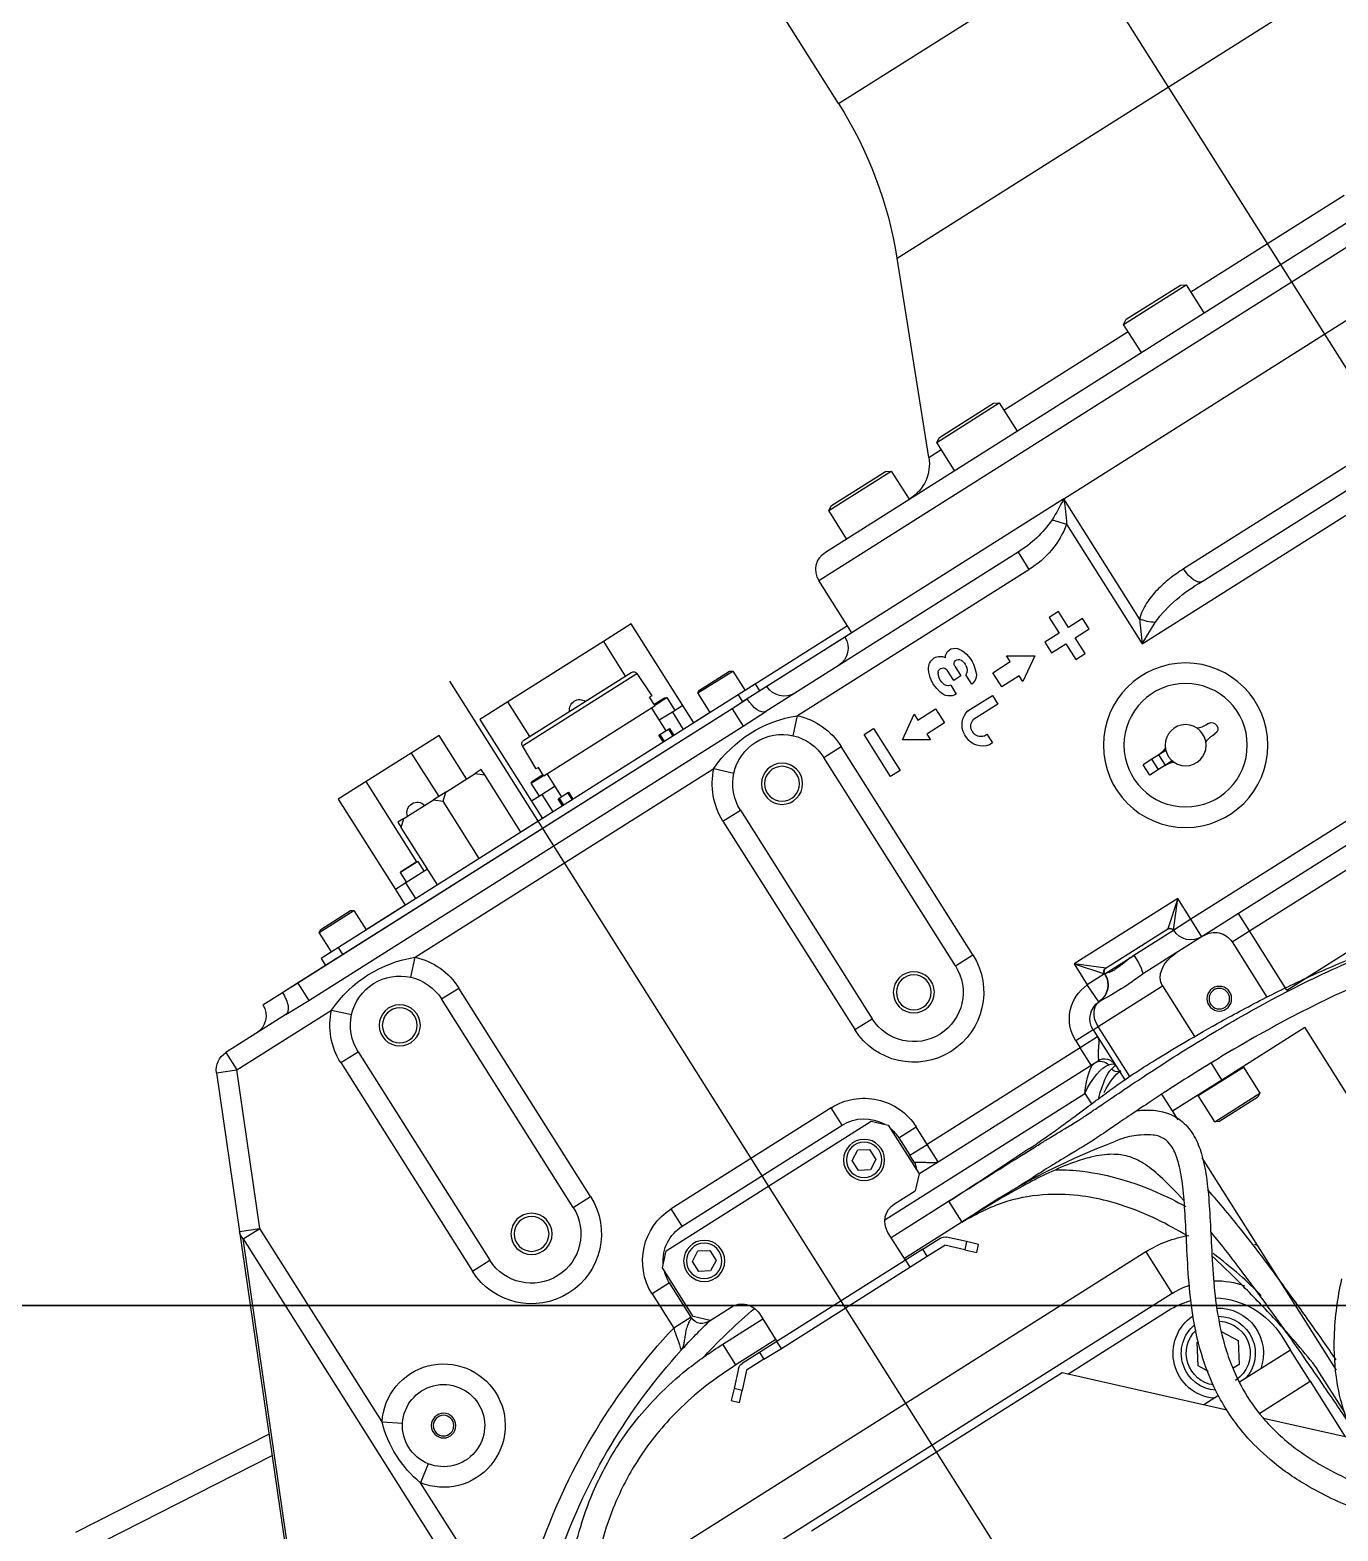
# Model space of a CAD drawing. Header units: millimetres. Extents: x 10462777 to 22643323, y 453826 to 1389191.
# Drawn here: x 11287584.9 to 11287903.1, y 583379.6 to 583744.7 of the extents above; entities that cross this region are included whole.
import ezdxf

# ---------------------------------------------------------------- set-up
doc = ezdxf.new("R2010")
doc.units = ezdxf.units.MM
doc.header["$LTSCALE"] = 200
doc.header["$MEASUREMENT"] = 0
doc.linetypes.add('CENTER2', pattern=[1.125, 0.75, -0.125, 0.125, -0.125])
doc.linetypes.add('PHANTOM', pattern=[2.5, 1.25, -0.25, 0.25, -0.25, 0.25, -0.25])
doc.layers.get('0').update_dxf_attribs({"linetype": 'CONTINUOUS'})
for name, color, linetype in [('$DDT_AUDIT_GENERATED_(1626)', 7, 'CONTINUOUS'), ('$DDT_AUDIT_GENERATED_(77F)', 7, 'CONTINUOUS'), ('$DDT_AUDIT_GENERATED_(D3A)', 7, 'CONTINUOUS'), ('A290-7120-X219', 7, 'CONTINUOUS'), ('A290-7329-X315', 7, 'CONTINUOUS'), ('A290-7329-X401', 7, 'CONTINUOUS'), ('A290-7329-X402', 7, 'CONTINUOUS'), ('A290-7329-X408', 7, 'CONTINUOUS'), ('DV1_DEFAULT', 7, 'CONTINUOUS'), ('DV4_Default', 7, 'CONTINUOUS'), ('LIBRL_A6-BA-12X3', 7, 'CONTINUOUS'), ('LIBRL_A6-BA-6X10', 7, 'CONTINUOUS'), ('LIBRL_A6-BA-8X20', 7, 'CONTINUOUS'), ('LIBRL_A97L-0001-', 7, 'CONTINUOUS')]:
    doc.layers.add(name, color=color, linetype=linetype)
doc.layers.add('LAYOUT', color=8, linetype='CONTINUOUS', lineweight=25)

# ---------------------------------------------------------------- blocks, each defined once
blk = doc.blocks.new('A$C1F6A7A18')
at = {"layer": '$DDT_AUDIT_GENERATED_(1626)', "color": 7, "linetype": 'Continuous', "ltscale": 25.4}
for p, q in [((-1003, -186), (-1003, -218)), ((-1003, -186), (-1000.5, -186)), ((-1000.5, -185.36), (-1000.5, -186)), ((-993.98, -185.53), (-1000.5, -185.36)), ((-993.98, -218.47), (-993.98, -185.53)), ((-993, -217.47), (-993, -186.53)), ((-1149, -190), (-1149, -206.5)), ((-1143, -190), (-1149, -190)), ((-1143, -206.5), (-1143, -190)), ((-1003, -218), (-1000.5, -218)), ((-1000.5, -218), (-1000.5, -218.64)), ((-1000.5, -218.64), (-993.98, -218.47)), ((-1149, -243.5), (-1149, -255)), ((-1143, -255), (-1143, -243.5)), ((-1149, -255), (-1143, -255))]:
    blk.add_line(p, q, dxfattribs=at)
for centre, radius, start, end in [((-1324.79, -182.54), 175.95, 357.5708, 11.372), ((-3932.9, -182.48), 2789.91, 359.84548, 0.32847), ((-464.83, -188.35), 678.17, 178.17003, 180.1393), ((-5057.67, -182.99), 3908.68, 359.89729, 0.19681), ((-994, -186.53), 1, 0, 88.5679), ((-994, -217.47), 1, 271.4321, 0)]:
    blk.add_arc(centre, radius, start, end, dxfattribs=at)
for points, knots in [([(-1269.66, 0.1), (-1267.87, -1.45), (-1264.16, -4.64), (-1255.8, -8.73), (-1246.51, -11.62), (-1237.55, -13.19), (-1229.89, -14.03), (-1220.65, -14.67), (-1209.31, -15.13), (-1196.19, -16.15), (-1184.61, -18.65), (-1175.32, -23.54), (-1168.63, -30.19), (-1163.35, -38.26), (-1157.83, -50.34), (-1153.33, -66.58), (-1150.3, -86.38), (-1148.84, -105.81), (-1148.54, -121.02), (-1148.63, -131.66), (-1148.79, -138.54), (-1148.97, -144.12), (-1149.15, -149.44), (-1149.23, -152.84), (-1149.22, -154.73), (-1149.18, -156.52), (-1149.15, -157.84), (-1149.11, -159.69), (-1149.07, -162.63), (-1149.03, -166.27), (-1149.02, -168.93), (-1149.02, -169.57)], [0, 0, 0, 0, 0.019975, 0.048567, 0.08387, 0.110845, 0.132859, 0.155513, 0.19696, 0.238437, 0.277924, 0.306148, 0.334715, 0.364572, 0.395382, 0.457817, 0.520492, 0.582786, 0.643987, 0.673949, 0.703536, 0.733208, 0.763472, 0.826786, 0.890868, 0.910796, 0.929514, 0.950749, 0.971065, 0.994079, 1, 1, 1, 1]), ([(-1143.04, -166.48), (-1143.04, -165.81), (-1143.05, -163.92), (-1143.09, -160.72), (-1143.14, -157.7), (-1143.2, -155.67), (-1143.22, -154.04), (-1143.22, -152.26), (-1143.15, -149.62), (-1143.03, -145.74), (-1142.85, -140.56), (-1142.67, -133.9), (-1142.53, -123.4), (-1142.74, -108.13), (-1144.04, -88.51), (-1146.86, -68.42), (-1151.84, -48.72), (-1158.84, -33.27), (-1167.1, -22.88), (-1174.82, -16.69), (-1183.9, -12.76), (-1196.83, -9.87), (-1209.85, -9.14), (-1223.25, -8.51), (-1232.47, -7.79), (-1240.91, -6.63), (-1245.07, -5.49), (-1247.28, -4.87)], [0, 0, 0, 0, 0.007378, 0.024331, 0.058648, 0.096405, 0.135972, 0.182449, 0.227806, 0.261024, 0.29319, 0.325221, 0.357689, 0.423678, 0.490932, 0.558597, 0.6259, 0.691917, 0.724374, 0.756482, 0.788696, 0.821405, 0.88719, 0.917499, 0.95409, 0.979437, 1, 1, 1, 1]), ([(-1142.66, -166.69), (-1142.65, -166.58), (-1142.58, -163.89), (-1142.38, -160.19), (-1142.11, -155.54), (-1141.85, -151.94), (-1141.59, -148.72), (-1141.18, -143.74), (-1140.83, -138.54), (-1140.74, -130.4), (-1140.89, -122.41), (-1141.31, -111.59), (-1142.17, -99.01), (-1143.67, -85.49), (-1146.01, -71.62), (-1148.46, -61.85), (-1150.1, -56.76), (-1150.3, -56.16)], [0, 0, 0, 0, 0.0008255, 0.0225664, 0.0413575, 0.0616475, 0.0816584, 0.102278, 0.164878, 0.1950499, 0.2237961, 0.2521587, 0.2816433, 0.3122372, 0.343486, 0.3749829, 0.3791693, 0.3791693, 0.3791693, 0.3791693]), ([(-1261.48, -136.69), (-1260.75, -136.81), (-1257.26, -137.33), (-1251.44, -137.74), (-1244.5, -137.38), (-1237.87, -136.23), (-1229.81, -133.56), (-1222.02, -129.21), (-1215.09, -123.97), (-1211.82, -120.94), (-1210.03, -119.22)], [0.0690446, 0.0690446, 0.0690446, 0.0690446, 0.1080573, 0.256336, 0.3544458, 0.4513078, 0.5815931, 0.7564092, 0.8674543, 0.9771444, 0.9771444, 0.9771444, 0.9771444]), ([(-1148.8, -139.52), (-1148.99, -139.12), (-1149.91, -137.34), (-1152.33, -133.92), (-1156.53, -131.31), (-1161.52, -130.82), (-1166.27, -131.72), (-1171.51, -133.72), (-1177.53, -136.78), (-1184.32, -140.6), (-1191.73, -144.82), (-1199.62, -148.82), (-1206.82, -151.57), (-1213.53, -153.25), (-1220.3, -154.1), (-1229.07, -153.73), (-1237.68, -151.44), (-1245.64, -147.85), (-1252.74, -143.61), (-1259.33, -138.74), (-1262.9, -135.39), (-1264.48, -133.9)], [0.2432917, 0.2432917, 0.2432917, 0.2432917, 0.253326, 0.2895435, 0.3508449, 0.3990532, 0.4458548, 0.4986428, 0.5545317, 0.6086421, 0.6593666, 0.7041225, 0.743803, 0.7670951, 0.7957682, 0.830883, 0.8755997, 0.9034823, 0.9365095, 0.9761243, 1, 1, 1, 1]), ([(-1174.31, -135.26), (-1178.43, -134.58), (-1187.68, -133.37), (-1203.19, -132.11), (-1216.4, -131.37), (-1224.05, -131.03), (-1225.89, -130.96)], [0.2846074, 0.2846074, 0.2846074, 0.2846074, 0.3369775, 0.3937089, 0.4493235, 0.4667393, 0.4667393, 0.4667393, 0.4667393]), ([(-1273.12, -134.12), (-1268.31, -138.7), (-1261.06, -145.38), (-1248.79, -153.21), (-1238.6, -157.48), (-1230.04, -159.48), (-1223.04, -160.04), (-1215.44, -159.71), (-1206.77, -157.97), (-1197.24, -154.37), (-1188.6, -149.95), (-1181.08, -145.66), (-1174.52, -141.97), (-1168.84, -139.1), (-1164.14, -137.31), (-1160.6, -136.82), (-1158.42, -137.31), (-1156.99, -138.23), (-1155.77, -139.41), (-1154.24, -141.85), (-1152.93, -144.76), (-1152.42, -147.23), (-1152.3, -147.85)], [0, 0, 0, 0, 0.087133, 0.153465, 0.205278, 0.246804, 0.280654, 0.308328, 0.360151, 0.415442, 0.474164, 0.534482, 0.597084, 0.663871, 0.733686, 0.798755, 0.851624, 0.880801, 0.906355, 0.945344, 0.988412, 1, 1, 1, 1]), ([(-1239.65, -136.48), (-1235.36, -136.61), (-1225.11, -136.96), (-1209.17, -137.74), (-1194.65, -138.78), (-1186.29, -139.66), (-1183.18, -140.05)], [0.5150552, 0.5150552, 0.5150552, 0.5150552, 0.5548001, 0.6105436, 0.6674652, 0.7038148, 0.7038148, 0.7038148, 0.7038148]), ([(-1225.45, -135.92), (-1222.91, -136.18), (-1216.94, -136.9), (-1207.35, -138.57), (-1197.41, -140.72), (-1190.97, -142.25), (-1188.49, -142.91)], [0.5117521, 0.5117521, 0.5117521, 0.5117521, 0.5553405, 0.6145549, 0.6718377, 0.707258, 0.707258, 0.707258, 0.707258]), ([(-1202.98, -137.95), (-1200.63, -138.46), (-1195.66, -139.71), (-1190.72, -141.38), (-1188.15, -142.37)], [0.75068081, 0.75068081, 0.75068081, 0.75068081, 0.77381959, 0.79965765, 0.79965765, 0.79965765, 0.79965765]), ([(-1150.49, -163.74), (-1151.63, -161.93), (-1154.8, -157.55), (-1160.68, -151.52), (-1167.75, -146.1), (-1172.58, -143.17), (-1174.9, -141.9)], [0.0834417, 0.0834417, 0.0834417, 0.0834417, 0.1028351, 0.132367, 0.1598371, 0.1841706, 0.1841706, 0.1841706, 0.1841706]), ([(-1173.3, -141.51), (-1170.39, -142.03), (-1165.68, -143.05), (-1160.49, -144.8), (-1157.1, -146.98), (-1154.46, -150.07), (-1152.51, -154.31), (-1151.07, -159.64), (-1150.13, -165.37), (-1149.47, -172.28), (-1149.07, -180.57), (-1149.02, -186.23), (-1149, -190)], [0.7446881, 0.7446881, 0.7446881, 0.7446881, 0.7834979, 0.8128629, 0.83853, 0.8613873, 0.8848267, 0.9015896, 0.924133, 0.9437519, 0.9684783, 1, 1, 1, 1]), ([(-1181, -145.5), (-1180.43, -145.78), (-1177.37, -147.33), (-1171.52, -150.74), (-1164.77, -155.93), (-1158.87, -162.04), (-1154.01, -168.94), (-1149.86, -178.59), (-1149.29, -185.51), (-1149, -190)], [0.8238927, 0.8238927, 0.8238927, 0.8238927, 0.8298544, 0.8556558, 0.8862621, 0.9075915, 0.932943, 0.9629656, 1, 1, 1, 1]), ([(-1282.77, -315.22), (-1282.71, -316.06), (-1282.43, -318.9), (-1281.21, -325.11), (-1278.53, -331.57), (-1275.16, -336.3), (-1270.74, -340.78), (-1264.08, -344.88), (-1253.77, -347.88), (-1242.08, -348.52), (-1231.04, -347.72), (-1222.14, -346.19), (-1214.05, -343.92), (-1205.59, -340.55), (-1195.64, -335.17), (-1184.81, -327.98), (-1175.41, -320.96), (-1168.18, -314.51), (-1162.32, -308.47), (-1155.9, -300.32), (-1149.46, -289.07), (-1145.39, -277.14), (-1143.32, -265.14), (-1143.1, -258.93), (-1143, -255)], [0.0179049, 0.0179049, 0.0179049, 0.0179049, 0.0269953, 0.0493379, 0.0848564, 0.1104451, 0.130195, 0.1801828, 0.2445215, 0.3338851, 0.4142991, 0.4742162, 0.5200553, 0.5789476, 0.6368144, 0.6911002, 0.7418366, 0.7663527, 0.795116, 0.8309605, 0.875111, 0.9299095, 0.9626456, 1, 1, 1, 1]), ([(-1149, -255), (-1149.1, -258.76), (-1149.31, -264.69), (-1151.31, -276.02), (-1155.21, -287.17), (-1161.32, -297.58), (-1167.36, -305.09), (-1172.89, -310.7), (-1179.82, -316.8), (-1188.88, -323.5), (-1199.19, -330.3), (-1208.48, -335.26), (-1216.22, -338.31), (-1223.53, -340.34), (-1231.5, -341.71), (-1241.49, -342.47), (-1251.89, -342.03), (-1260.86, -339.66), (-1266.58, -336.35), (-1270.23, -332.8), (-1273.03, -329.04), (-1275.36, -323.69), (-1276.44, -318.36), (-1276.7, -315.9), (-1276.75, -315.23)], [0, 0, 0, 0, 0.0377127, 0.0703518, 0.1243354, 0.167568, 0.2026719, 0.2308262, 0.2555948, 0.307569, 0.3630598, 0.4216176, 0.480853, 0.5271913, 0.5874723, 0.6685725, 0.7592567, 0.8247261, 0.8757098, 0.8953708, 0.918836, 0.951994, 0.9732429, 0.9809528, 0.9809528, 0.9809528, 0.9809528])]:
    blk.add_open_spline(points, degree=3, knots=knots, dxfattribs=at)
blk.add_open_spline([(-1143.03, -167.96), (-1143.02, -167.08), (-1143.04, -166.27), (-1143.05, -165.51)], degree=3, dxfattribs=at)
at = {"layer": '$DDT_AUDIT_GENERATED_(77F)', "color": 7, "linetype": 'Continuous', "ltscale": 25.4}
for p, q in [((-1174.44, -94.1), (-1153.5, -94.1)), ((-1153.5, -117.98), (-1153.5, -94.1)), ((-1153.5, -117.98), (-1148.73, -117.98)), ((-1153.5, -132.18), (-1153.5, -117.98)), ((-1228.11, -132.18), (-1167.04, -132.18)), ((-1156.09, -132.18), (-1153.5, -132.18)), ((-1153.5, -132.18), (-1148.66, -132.18)), ((-1243.96, -138), (-1228.55, -153.42)), ((-1227, -139), (-1242.96, -139)), ((-1227, -153.54), (-1227, -139)), ((-1227, -139), (-1218, -139)), ((-1218, -139), (-1218, -153.64)), ((-1214, -139), (-1218, -139)), ((-1222.07, -159.89), (-1193, -188.96)), ((-1218, -159.72), (-1218, -163.96)), ((-1194, -187.96), (-1194, -159)), ((-1193, -188.96), (-1193, -261.04))]:
    blk.add_line(p, q, dxfattribs=at)
for centre, radius, start, end in [((-1214, -159), 20, 34.8565, 90), ((-1209.29, -154.29), 11, 30.4937, 142.3615), ((-1214, -159), 20, 0, 17.2679), ((-1209.29, -154.29), 11, 217.6385, 358.351)]:
    blk.add_arc(centre, radius, start, end, dxfattribs=at)
at = {"layer": '$DDT_AUDIT_GENERATED_(D3A)', "color": 7, "linetype": 'Continuous', "ltscale": 25.4}
for p, q in [((-1013.5, -136), (-1013.5, -162.5)), ((-1013.5, -138), (-1013.5, -160.5)), ((-1011.5, -136), (-1011.5, -165.5)), ((-1011.5, -175.5), (-1011.5, -176.5)), ((-1011.5, -176.5), (-1011.5, -176.5)), ((-1011.5, -176.5), (-1011.5, -180.25)), ((-1011.5, -223.75), (-1011.5, -230)), ((-1011.5, -263.25), (-1011.5, -274.5)), ((-1011.5, -284.5), (-1011.5, -287.5)), ((-1011.5, -287.5), (-1011.5, -287.5))]:
    blk.add_line(p, q, dxfattribs=at)
at = {"layer": 'A290-7120-X219', "color": 7, "linetype": 'Continuous', "ltscale": 25.4}
for p, q in [((-1081.5, -75.21), (-1081.5, -74.5)), ((-1078.5, -74.5), (-1078.5, -75.21)), ((-1081.5, -86.77), (-1081.5, -88.75)), ((-1078.5, -86.77), (-1078.5, -88.75)), ((-1081.5, -88.75), (-1078.5, -88.75)), ((-1081.5, -88.75), (-1081.5, -90.76)), ((-1081.5, -90.76), (-1078.5, -90.76)), ((-1081.5, -90.76), (-1081.5, -93.26)), ((-1078.5, -88.75), (-1078.5, -90.76)), ((-1078.5, -90.76), (-1078.5, -93.26)), ((-1081.5, -93.26), (-1078.5, -93.26))]:
    blk.add_line(p, q, dxfattribs=at)
blk.add_circle((-1080, -82), 5, dxfattribs=at)
for centre, radius, start, end in [((-1080, -74.5), 1.5, 0, 180), ((-1086.5, -75.21), 5, 333.6966, 0), ((-1073.5, -75.21), 5, 180, 206.3034), ((-1086.5, -88.79), 5, 0, 26.3034), ((-1073.5, -88.79), 5, 153.6966, 180)]:
    blk.add_arc(centre, radius, start, end, dxfattribs=at)
at = {"layer": 'A290-7329-X315', "color": 7, "linetype": 'Continuous', "ltscale": 25.4}
for p, q in [((-1102.58, -360.01), (-1097.63, -412.6)), ((-1102.61, -413.07), (-1107.4, -362.15))]:
    blk.add_line(p, q, dxfattribs=at)
at = {"layer": 'A290-7329-X401', "color": 7, "linetype": 'Continuous', "ltscale": 25.4}
for p, q in [((-1043.5, 129.99), (-1043.5, -59.51)), ((-1013.5, -75.06), (-1013.5, 129.99)), ((-1048.5, -57.35), (-1048.5, 125.28)), ((-1143.5, -93), (-1143.5, 93)), ((-1126.5, -93), (-1126.5, 93)), ((-1053.5, -77.78), (-1053.5, 0)), ((-1121.5, -19.52), (-1121.5, -93)), ((-1116.5, -30.83), (-1116.5, -103.52)), ((-1053.5, -77.78), (-1050.78, -72.34)), ((-1048.06, -75.06), (-1053.5, -77.78)), ((-1048.06, -75.06), (-1013.5, -75.06)), ((-1013.5, -75.06), (-1013.5, -138)), ((-1019.1, -77.78), (-1053.5, -77.78)), ((-1016.3, -80.17), (-1019.1, -77.78)), ((-1043.57, -90.78), (-1043.57, -86.73)), ((-1043.57, -86.73), (-1040.54, -86.73)), ((-1040.54, -86.73), (-1040.54, -90.78)), ((-1048.11, -90.78), (-1043.57, -90.78)), ((-1048.11, -93.48), (-1048.11, -90.78)), ((-1040.54, -90.78), (-1036, -90.78)), ((-1036, -90.78), (-1036, -93.48)), ((-1143.5, -93), (-1126.5, -93)), ((-1126.5, -93), (-1121.5, -93)), ((-1126.5, -98), (-1126.5, -93)), ((-1121.5, -93), (-1121.5, -103)), ((-1043.57, -93.48), (-1048.11, -93.48)), ((-1043.57, -97.53), (-1043.57, -93.48)), ((-1040.54, -93.48), (-1040.54, -97.53)), ((-1036, -93.48), (-1040.54, -93.48)), ((-1018.5, -91.37), (-1023.5, -91.37)), ((-1023.5, -157.96), (-1023.5, -91.37)), ((-1018.5, -91.37), (-1018.5, -163.96)), ((-1126.5, -98), (-1142.38, -98)), ((-1040.54, -97.53), (-1043.57, -97.53)), ((-1042.06, -101.42), (-1045.79, -107.19)), ((-1038.32, -107.19), (-1042.06, -101.42)), ((-1121.5, -103), (-1121.5, -110.93)), ((-1121.5, -103.52), (-1116.5, -103.52)), ((-1116.5, -103.52), (-1116.5, -108.49)), ((-1116.5, -103.52), (-1110.5, -103.52)), ((-1116.47, -108.49), (-1110.5, -103.52)), ((-1110.5, -103.52), (-1115.47, -109.49)), ((-1110.5, -103.52), (-1110.5, -133.36)), ((-1116.5, -108.49), (-1116.5, -108.59)), ((-1116.47, -108.49), (-1116.5, -108.49)), ((-1116.5, -108.59), (-1116.47, -108.49)), ((-1116.5, -108.59), (-1116.5, -119.92)), ((-1115.47, -109.49), (-1115.5, -109.58)), ((-1045.79, -107.19), (-1044.08, -107.19)), ((-1044.08, -107.19), (-1044.08, -112.23)), ((-1040.04, -107.19), (-1038.32, -107.19)), ((-1040.04, -112.23), (-1040.04, -107.19)), ((-1121.5, -110.93), (-1121.5, -120.65)), ((-1115.5, -109.58), (-1115.5, -127.3)), ((-1044.08, -112.23), (-1040.04, -112.23)), ((-1047.17, -115.27), (-1047.17, -122.3)), ((-1044.66, -115.27), (-1047.17, -115.27)), ((-1044.66, -122.3), (-1044.66, -115.27)), ((-1036.5, -115.27), (-1037.64, -115.58)), ((-1030.47, -116.38), (-1030.78, -116.11)), ((-1126.5, -118), (-1141.1, -118)), ((-1126.5, -136.54), (-1126.5, -118)), ((-1116.5, -128.29), (-1116.5, -119.92)), ((-1039.63, -118.02), (-1036.98, -118.02)), ((-1036.58, -119.2), (-1036.58, -121.29)), ((-1033.74, -119.2), (-1036.58, -119.2)), ((-1035.02, -116.84), (-1034.66, -116.83)), ((-1033.62, -117.04), (-1033.35, -117.15)), ((-1054.44, -121.41), (-1054.44, -122.3)), ((-1051.92, -121.41), (-1054.44, -121.41)), ((-1051.92, -122.3), (-1051.92, -121.41)), ((-1049.55, -124.08), (-1049.78, -124.07)), ((-1049.32, -124.07), (-1049.55, -124.08)), ((-1037.12, -122.51), (-1039.69, -122.51)), ((-1036.58, -121.29), (-1033.6, -121.29)), ((-1035.35, -123.94), (-1035.78, -123.87)), ((-1032.8, -123.38), (-1032.99, -123.52)), ((-1115.5, -127.3), (-1115.47, -127.39)), ((-1115.47, -127.39), (-1110.5, -133.36)), ((-1050.06, -126.05), (-1049.55, -126.07)), ((-1049.55, -126.07), (-1049.04, -126.05)), ((-1037.07, -125.6), (-1036.05, -125.79)), ((-1031.05, -125.05), (-1030.63, -124.76)), ((-1116.5, -128.3), (-1116.51, -128.39)), ((-1116.51, -128.39), (-1116.51, -133.36)), ((-1116.51, -128.39), (-1116.47, -128.39)), ((-1116.5, -128.28), (-1116.5, -128.3)), ((-1116.47, -128.39), (-1116.5, -128.29)), ((-1110.5, -133.36), (-1116.47, -128.39)), ((-1040.04, -128.73), (-1044.08, -128.73)), ((-1044.08, -128.73), (-1044.08, -133.77)), ((-1040.04, -133.77), (-1040.04, -128.73)), ((-1121.5, -133.12), (-1121.5, -133.1)), ((-1121.5, -133.18), (-1121.5, -133.12)), ((-1121.5, -133.18), (-1116.51, -133.36)), ((-1110.5, -133.36), (-1116.51, -133.36)), ((-1044.08, -133.77), (-1045.79, -133.77)), ((-1045.79, -133.77), (-1042.06, -139.53)), ((-1042.06, -139.53), (-1038.32, -133.77)), ((-1038.32, -133.77), (-1040.04, -133.77)), ((-1237.91, -136), (-1225.45, -136)), ((-1126.5, -138), (-1140.93, -138)), ((-1140.85, -136.54), (-1126.5, -136.54)), ((-1128.5, -138), (-1128.5, -143)), ((-1126.5, -138), (-1126.5, -136.54)), ((-1126.5, -138), (-1126.5, -143)), ((-1133.5, -143), (-1133.5, -141)), ((-1133.5, -143), (-1128.5, -143)), ((-1133.5, -187), (-1133.5, -143)), ((-1128.5, -143), (-1128.5, -187)), ((-1126.5, -143), (-1128.5, -143)), ((-1048.11, -144.03), (-1048.11, -146.73)), ((-1036, -144.03), (-1048.11, -144.03)), ((-1036, -146.73), (-1036, -144.03)), ((-1138.5, -148), (-1141.53, -148)), ((-1138.5, -205.5), (-1138.5, -148)), ((-1048.11, -146.73), (-1036, -146.73)), ((-1095.5, -153), (-1035.5, -153)), ((-1095.5, -158), (-1095.5, -153)), ((-1035.5, -158), (-1035.5, -153)), ((-1179, -156), (-1191, -156)), ((-1191, -156), (-1191, -294)), ((-1179, -156), (-1179, -294)), ((-1095.5, -158), (-1035.5, -158)), ((-1027.03, -161.5), (-1023.5, -157.96)), ((-1013.5, -160.5), (-1013.5, -166.14)), ((-1018.56, -170.5), (-1018.5, -163.96)), ((-1013.5, -170.5), (-1013.5, -166.14)), ((-1013.61, -170.5), (-1018.56, -170.5)), ((-1018.56, -295.5), (-1018.56, -170.5)), ((-1013.5, -170.5), (-1013.61, -170.5)), ((-1013.61, -170.5), (-1013.61, -295.5)), ((-1013.5, -295.5), (-1013.5, -170.5)), ((-1023.5, -182.04), (-1027.03, -178.5)), ((-1035.5, -182), (-1095.5, -182)), ((-1095.5, -187), (-1095.5, -182)), ((-1035.5, -187), (-1035.5, -182)), ((-1023.5, -267.96), (-1023.5, -182.04)), ((-1133.5, -192.58), (-1133.5, -187)), ((-1133.5, -187), (-1128.5, -187)), ((-1128.5, -187), (-1123.5, -187)), ((-1128.5, -192), (-1128.5, -187)), ((-1123.5, -192), (-1123.5, -187)), ((-1035.5, -187), (-1095.5, -187)), ((-1130.5, -192), (-1128.5, -192)), ((-1123.5, -192), (-1128.5, -192)), ((-1113.5, -202), (-1108.5, -202)), ((-1113.5, -248), (-1113.5, -202)), ((-1108.5, -202), (-1108.5, -248)), ((-1113.5, -248), (-1108.5, -248)), ((-1133.34, -258), (-1133.54, -258)), ((-1133.34, -258), (-1123.5, -258)), ((-1133.34, -258), (-1133.34, -263)), ((-1123.5, -258), (-1123.5, -263)), ((-1123.5, -263), (-1133.34, -263)), ((-1095.5, -263), (-1035.5, -263)), ((-1095.5, -268), (-1095.5, -263)), ((-1035.5, -268), (-1035.5, -263)), ((-1095.5, -268), (-1035.5, -268)), ((-1027.03, -271.5), (-1023.5, -267.96)), ((-1035.5, -292), (-1095.5, -292)), ((-1095.5, -297), (-1095.5, -292)), ((-1035.5, -297), (-1035.5, -292)), ((-1023.5, -292.04), (-1027.03, -288.5)), ((-1023.5, -319.33), (-1023.5, -292.04)), ((-1013.61, -295.5), (-1018.56, -295.5)), ((-1018.5, -302.04), (-1018.56, -295.5)), ((-1013.61, -295.5), (-1013.5, -295.5)), ((-1013.5, -299.86), (-1013.5, -295.5)), ((-1035.5, -297), (-1095.5, -297)), ((-1018.5, -302.04), (-1018.5, -319.33)), ((-1013.5, -305.5), (-1013.5, -299.86)), ((-1059.07, -335.16), (-1023.5, -319.33)), ((-1018.5, -319.33), (-1023.5, -319.33)), ((-1021.47, -323.89), (-1023.5, -319.33)), ((-1021.47, -323.89), (-1057.04, -339.73)), ((-1129.35, -331.11), (-1132.28, -335.16)), ((-1114.72, -335.16), (-1117.65, -331.11)), ((-1153.58, -335.16), (-1132.28, -335.16)), ((-1114.72, -335.16), (-1059.07, -335.16)), ((-1059.07, -339.99), (-1059.07, -335.16)), ((-1057.04, -339.73), (-1059.07, -335.16)), ((-1179.63, -393.67), (-1059.07, -339.99)), ((-1057.04, -339.73), (-1177.6, -393.41)), ((-1059.07, -339.99), (-1153.58, -339.99))]:
    blk.add_line(p, q, dxfattribs=at)
for centre, radius in [((-1080, -82), 20), ((-1080, -82), 15), ((-1136.5, -108), 3), ((-1136.5, -108), 2.5), ((-1095.5, -170), 5), ((-1095.5, -170), 4.25), ((-1035.5, -170), 5), ((-1035.5, -170), 4.25), ((-1095.5, -280), 5), ((-1095.5, -280), 4.25), ((-1035.5, -280), 5), ((-1035.5, -280), 4.25), ((-1123.5, -323), 3), ((-1123.5, -323), 2.5)]:
    blk.add_circle(centre, radius, dxfattribs=at)
for centre, radius, start, end in [((-1084.77, -59.5), 36.33, 339.3069, 3.388), ((-996.99, -116.23), 44.36, 111.8565, 119.9094), ((-943.51, -116.76), 81.48, 149.2101, 153.3094), ((-1001.94, -90.83), 21.57, 142.7428, 181.4309), ((-991.47, -90.85), 27.03, 156.7108, 181.0994), ((-1126.5, -103), 5, 0, 90), ((-1036.95, -118.17), 2.69, 104.9387, 176.8148), ((-1034.61, -122.33), 7.31, 58.422, 104.9387), ((-1031.97, -118.09), 2.27, 302.0573, 48.5357), ((-1034.95, -119.19), 2.34, 91.6402, 150.2232), ((-1034.59, -119.26), 2.43, 66.3696, 91.6402), ((-1033.74, -118.14), 1.06, 270, 68.4358), ((-1032.24, -122.43), 2.83, 304.6698, 58.5657), ((-1042.78, -126.89), 78.97, 175.4711, 184.5108), ((-1049.83, -121.35), 4.71, 191.687, 267.1415), ((-1049.66, -121.75), 2.33, 193.7434, 267.0804), ((-1049.43, -121.75), 2.33, 272.9166, 346.2239), ((-1049.27, -121.35), 4.71, 272.8622, 348.3244), ((-1036.48, -122.44), 3.21, 181.1957, 259.431), ((-1035.51, -122.25), 1.64, 189.0757, 260.3512), ((-1034.75, -120.43), 3.56, 260.3512, 299.7287), ((-1033.6, -122.49), 1.2, 312.1755, 90), ((-1034.63, -118.17), 7.75, 259.431, 297.4908), ((-1207, -156), 28, 56.4102, 58.3084), ((-1126.5, -133), 5, 270, 358.6677), ((-1126.5, -133), 10, 270, 357.9421), ((-1136.5, -141), 3, 0, 90), ((-1013.5, -143), 5, 90, 180), ((-1211, -156), 20, 30.8397, 52.5828), ((-1207, -156), 28, 0, 23.0555), ((-1211, -156), 20, 0, 13.2438), ((-1095.5, -170), 17, 90, 270), ((-1035.5, -170), 17, 45.0991, 90), ((-1013.5, -155.5), 5, 180, 270), ((-1095.5, -170), 12, 90, 270), ((-1035.5, -170), 12, 45.0991, 90), ((-1051.15, -170), 30.15, 336.464, 23.536), ((-1035.5, -170), 12, 314.9009, 45.0991), ((-707.1, -176.27), 306.56, 178.1057, 178.9206), ((-1035.5, -170), 12, 270, 314.9009), ((-1035.5, -170), 17, 270, 314.9009), ((-1123.5, -202), 15, 0, 90), ((-1130.5, -195), 3, 90, 123.5573), ((-1123.5, -202), 10, 71.8051, 90), ((-1123.5, -202), 10, 0, 62.3321), ((-1275, -225), 136.5, 345.0245, 352.0845), ((-1123.5, -248), 15, 270, 0), ((-1123.5, -248), 10, 297.6679, 0), ((-1280, -225), 146.5, 344.4219, 348.4239), ((-1133.54, -255), 3, 170.4225, 270), ((-1123.5, -248), 10, 270, 288.1949), ((-1280, -225), 146.5, 321.8281, 344.4219), ((-1280, -225), 151.5, 321.8281, 345.4737), ((-1086.51, -468.26), 210.53, 102.8523, 104.4033), ((-1095.5, -280), 17, 90, 270), ((-1035.5, -280), 17, 45.0991, 90), ((-1095.5, -280), 12, 90, 270), ((-1035.5, -280), 12, 45.0991, 90), ((-1051.15, -280), 30.15, 336.464, 23.536), ((-1035.5, -280), 12, 314.9009, 45.0991), ((-1035.5, -280), 12, 270, 314.9009), ((-1035.5, -280), 17, 270, 314.9009), ((-713.85, -289.9), 299.82, 181.0702, 181.9035), ((-1013.5, -310.5), 5, 90, 180), ((-1123.5, -323), 15, 305.8169, 234.1831), ((-1123.5, -323), 10, 305.8169, 234.1831), ((-1023.5, -319.33), 5, 294, 0), ((-1123.5, -323), 10, 234.1831, 305.8169), ((-1123.5, -308.82), 27.77, 251.5727, 288.4273)]:
    blk.add_arc(centre, radius, start, end, dxfattribs=at)
for centre, major_axis, ratio, start_param, end_param in [((-1043.5, -57.35), (-5, 0), 0.431202, 0, 1.570796), ((-1048.06, -72.34), (-3.54, 3.54), 0.416626, 1.17604, 1.965553), ((-1116.5, -103.52), (-5, 0), 0.99458, 0, 1.570796), ((-1116.5, -109.58), (-1, 0), 0.984871, 3.141593, 4.712389), ((-1116.47, -109.49), (-0.707, 0.707), 0.989247, 3.932396, 5.492382), ((-1126.5, -110.93), (0, -7.07), 0.707107, 0, 1.570796), ((-1116.5, -120.65), (-5, 0), 0.147479, 4.712389, 6.283185), ((-1116.5, -127.3), (-1, 0), 0.984871, 1.570796, 3.141593), ((-1116.47, -127.39), (-0.707, -0.707), 0.989247, 0.790804, 2.350789), ((-1116.5, -133.2), (-4.98, -0.44), 0.983707, 4.625117, 6.172901), ((-1116.5, -133.23), (-5, 0.12), 0.986135, 4.73532, 6.283185), ((-1116.51, -133.36), (-5, 0.18), 0.994573, 4.748111, 6.283185), ((-1126.5, -133), (5, 0), 0.707107, 4.712389, 6.255199), ((-1148.5, -148), (9.51, 11.74), 0.262897, 5.269616, 5.969517), ((-1136.5, -137.61), (-2, 0), 0.894427, 0.221102, 1.318116), ((-1136.5, -148), (0, 10), 0.1, 0, 0.523599), ((-1136.5, -148), (0, -10), 0.15, 2.617994, 3.141593), ((-1148.5, -148), (11.32, 9.67), 0.225505, 5.205337, 6.017822), ((-1143.5, -148), (7.11, 9.69), 0.34616, 4.960913, 6.008111), ((-1143.5, -148), (9.87, 6.55), 0.249525, 5.07174, 6.118937), ((-1136.5, -141.94), (3, 0), 0.894427, 0, 1.318116), ((-1013.5, -163.96), (5, 0), 0.43589, 3.141593, 4.712389), ((-1013.5, -302.04), (5, 0), 0.43589, 1.570796, 3.141593), ((-1059.07, -335.16), (2.03, -4.57), 0.835078, 5.793364, 6.283185)]:
    blk.add_ellipse(centre, major_axis=major_axis, ratio=ratio, start_param=start_param, end_param=end_param, dxfattribs=at)
for points, knots in [([(-1043.5, -59.51), (-1043.5, -60.92), (-1043.56, -62.31), (-1043.84, -65.05), (-1044.06, -66.4), (-1044.55, -68.38), (-1044.73, -69.03), (-1045.18, -70.32), (-1045.43, -70.96), (-1046.03, -72.21), (-1046.36, -72.82), (-1047.13, -73.98), (-1047.56, -74.54), (-1048.06, -75.06)], [0, 0, 0, 0, 0.25, 0.25, 0.5, 0.5, 0.625, 0.625, 0.75, 0.75, 0.875, 0.875, 1, 1, 1, 1]), ([(-1116.5, -119.92), (-1116.5, -120.43), (-1116.53, -120.94), (-1116.62, -121.92), (-1116.68, -122.4), (-1116.76, -123.09), (-1116.79, -123.32), (-1116.84, -123.77), (-1116.86, -123.99), (-1116.92, -124.62), (-1116.94, -125.02), (-1116.94, -125.58), (-1116.94, -125.76), (-1116.93, -126.1), (-1116.92, -126.27), (-1116.87, -126.74), (-1116.82, -127.01), (-1116.72, -127.5), (-1116.66, -127.71), (-1116.56, -128.05), (-1116.52, -128.18), (-1116.5, -128.28)], [0, 0, 0, 0, 0.125, 0.125, 0.25, 0.25, 0.3125, 0.3125, 0.375, 0.375, 0.5, 0.5, 0.5625, 0.5625, 0.625, 0.625, 0.75, 0.75, 0.875, 0.875, 1, 1, 1, 1]), ([(-1128.5, -138), (-1128.55, -138), (-1128.61, -138), (-1128.72, -138.01), (-1128.77, -138.02), (-1128.93, -138.05), (-1129.04, -138.08), (-1129.37, -138.2), (-1129.59, -138.32), (-1130.06, -138.62), (-1130.3, -138.79), (-1130.8, -139.16), (-1131.06, -139.36), (-1131.59, -139.73), (-1131.86, -139.91), (-1132.37, -140.23), (-1132.61, -140.37), (-1132.92, -140.55), (-1133.02, -140.61), (-1133.19, -140.71), (-1133.26, -140.75), (-1133.44, -140.88), (-1133.5, -140.94), (-1133.5, -141)], [0, 0, 0, 0, 0.03125, 0.03125, 0.0625, 0.0625, 0.125, 0.125, 0.25, 0.25, 0.375, 0.375, 0.5, 0.5, 0.625, 0.625, 0.75, 0.75, 0.8125, 0.8125, 0.875, 0.875, 1, 1, 1, 1]), ([(-1133.5, -187), (-1133.5, -187.05), (-1133.5, -187.11), (-1133.49, -187.22), (-1133.48, -187.27), (-1133.45, -187.43), (-1133.42, -187.54), (-1133.3, -187.87), (-1133.18, -188.09), (-1132.88, -188.56), (-1132.71, -188.8), (-1132.34, -189.3), (-1132.14, -189.56), (-1131.77, -190.09), (-1131.59, -190.36), (-1131.27, -190.87), (-1131.13, -191.11), (-1130.95, -191.42), (-1130.89, -191.52), (-1130.79, -191.69), (-1130.75, -191.76), (-1130.62, -191.94), (-1130.56, -192), (-1130.5, -192)], [0, 0, 0, 0, 0.03125, 0.03125, 0.0625, 0.0625, 0.125, 0.125, 0.25, 0.25, 0.375, 0.375, 0.5, 0.5, 0.625, 0.625, 0.75, 0.75, 0.8125, 0.8125, 0.875, 0.875, 1, 1, 1, 1]), ([(-1133.54, -258), (-1133.54, -258), (-1133.56, -258.02), (-1133.6, -258.12), (-1133.63, -258.19), (-1133.71, -258.37), (-1133.76, -258.48), (-1133.89, -258.73), (-1133.97, -258.88), (-1134.25, -259.35), (-1134.49, -259.7), (-1135.06, -260.4), (-1135.39, -260.75), (-1136.08, -261.41), (-1136.44, -261.72), (-1137.12, -262.3), (-1137.45, -262.57), (-1137.89, -262.96), (-1138.02, -263.08), (-1138.27, -263.34), (-1138.39, -263.47), (-1138.58, -263.72), (-1138.66, -263.84), (-1138.76, -264.03), (-1138.79, -264.09), (-1138.83, -264.18), (-1138.84, -264.22), (-1138.86, -264.28), (-1138.87, -264.31), (-1138.88, -264.34)], [0, 0, 0, 0, 0.0625, 0.0625, 0.125, 0.125, 0.1875, 0.1875, 0.25, 0.25, 0.375, 0.375, 0.5, 0.5, 0.625, 0.625, 0.75, 0.75, 0.8125, 0.8125, 0.875, 0.875, 0.9375, 0.9375, 0.96875, 0.96875, 0.984375, 0.984375, 1, 1, 1, 1])]:
    blk.add_open_spline(points, degree=3, knots=knots, dxfattribs=at)
at = {"layer": 'A290-7329-X402', "color": 7, "linetype": 'Continuous', "ltscale": 25.4}
for p, q in [((-998.5, -136), (-998.5, 136)), ((-993.5, -131), (-993.5, 131)), ((-942.37, -78.09), (-942.37, 78.09)), ((-902.97, -70), (-902.97, 70)), ((-987.44, -22.06), (-987.44, 22.06)), ((-987.44, -75.85), (-987.44, -40.06)), ((-902.97, -70), (-342.42, -70)), ((-987.44, -97.4), (-942.37, -78.09)), ((-987.44, -97.4), (-987.44, -93.85)), ((-1013.5, -136), (-998.5, -136))]:
    blk.add_line(p, q, dxfattribs=at)
for centre, radius, start, end in [((-902.97, -170), 100, 90, 113.1986), ((-983.5, -106.59), 10, 113.1986, 180), ((-998.5, -131), 5, 270, 0)]:
    blk.add_arc(centre, radius, start, end, dxfattribs=at)
at = {"layer": 'A290-7329-X408', "color": 7, "linetype": 'Continuous', "ltscale": 25.4}
for p, q in [((-1157.16, -190.84), (-1155.74, -189.43)), ((-1155.74, -189.43), (-1153.62, -191.55)), ((-1155.04, -192.96), (-1157.16, -190.84)), ((-1153.62, -191.55), (-1155.04, -192.96)), ((-1155.04, -192.96), (-1151.5, -196.5)), ((-1153.62, -191.55), (-1150.09, -195.09)), ((-1133.5, -192.5), (-1136.5, -195.5)), ((-1119.5, -192.5), (-1133.5, -192.5)), ((-1116.5, -195.5), (-1119.5, -192.5)), ((-1151.5, -201.5), (-1151.5, -196.5)), ((-1149.5, -201.5), (-1149.5, -196.5)), ((-1136.5, -201.5), (-1136.5, -195.5)), ((-1116.5, -254.5), (-1116.5, -195.5)), ((-1151.5, -201.5), (-1149.5, -201.5)), ((-1151.5, -206.5), (-1151.5, -201.5)), ((-1149.5, -201.5), (-1149.5, -206.5)), ((-1151.5, -243.5), (-1151.5, -206.5)), ((-1149.5, -206.5), (-1151.5, -206.5)), ((-1149.5, -206.5), (-1149.5, -243.5)), ((-1149.5, -206.5), (-1141.5, -206.5)), ((-1151.5, -248.5), (-1151.5, -243.5)), ((-1151.5, -243.5), (-1149.5, -243.5)), ((-1149.5, -243.5), (-1149.5, -248.5)), ((-1141.5, -243.5), (-1149.5, -243.5)), ((-1149.5, -248.5), (-1151.5, -248.5)), ((-1151.5, -248.5), (-1151.5, -253.5)), ((-1149.5, -248.5), (-1149.5, -253.5)), ((-1136.5, -254.5), (-1136.5, -248.5)), ((-1151.5, -253.5), (-1155.04, -257.04)), ((-1150.09, -254.91), (-1153.62, -258.45)), ((-1136.5, -254.5), (-1133.5, -257.5)), ((-1119.5, -257.5), (-1116.5, -254.5)), ((-1157.16, -259.16), (-1155.04, -257.04)), ((-1155.74, -260.57), (-1157.16, -259.16)), ((-1153.62, -258.45), (-1155.74, -260.57)), ((-1155.04, -257.04), (-1153.62, -258.45)), ((-1133.5, -257.5), (-1119.5, -257.5))]:
    blk.add_line(p, q, dxfattribs=at)
for centre, radius, start, end in [((-1151.5, -196.5), 0.002, 0, 45), ((-1151.5, -196.5), 2, 0, 45), ((-1141.5, -201.5), 5, 270, 0), ((-1141.5, -248.5), 5, 0, 90), ((-1151.5, -253.5), 0.002, 315, 0), ((-1151.5, -253.5), 2, 315, 0)]:
    blk.add_arc(centre, radius, start, end, dxfattribs=at)
at = {"layer": 'DV4_Default', "color": 1, "linetype": 'CENTER2', "ltscale": 25.4}
for p, q in [((-1409.93, 0), (54.05, 0)), ((-1494.65, -225), (-971.26, -225))]:
    blk.add_line(p, q, dxfattribs=at)
at = {"layer": 'LIBRL_A6-BA-12X3', "color": 7, "linetype": 'Continuous', "ltscale": 25.4}
for p, q in [((-985.4, -22.06), (-993.5, -22.06)), ((-985.4, -40.06), (-985.4, -22.06)), ((-984.7, -23.27), (-985.4, -22.06)), ((-984.7, -38.85), (-984.7, -23.27)), ((-993.5, -40.06), (-985.4, -40.06)), ((-985.4, -40.06), (-984.7, -38.85)), ((-985.4, -75.85), (-993.5, -75.85)), ((-985.4, -93.85), (-985.4, -75.85)), ((-984.7, -77.07), (-985.4, -75.85)), ((-984.7, -92.64), (-984.7, -77.07)), ((-993.5, -93.85), (-985.4, -93.85)), ((-985.4, -93.85), (-984.7, -92.64)), ((-985.4, -106.91), (-993.5, -106.91)), ((-985.4, -124.91), (-985.4, -106.91)), ((-984.7, -108.12), (-985.4, -106.91)), ((-984.7, -123.7), (-984.7, -108.12)), ((-985.4, -124.91), (-984.7, -123.7)), ((-993.5, -124.91), (-985.4, -124.91)), ((-1209.29, -148.52), (-1214.29, -151.4)), ((-1205.33, -150.8), (-1209.29, -148.52)), ((-1214.29, -151.4), (-1214.29, -153.19)), ((-1211.72, -158.66), (-1209.29, -160.06)), ((-1209.29, -160.06), (-1204.29, -157.18))]:
    blk.add_line(p, q, dxfattribs=at)
for radius, start, end in [(9, 32.6958, 165.4328), (7.79, 34.7255, 180), (9, 216.1794, 353.0751), (7.79, 220.7079, 348.2892)]:
    blk.add_arc((-1209.29, -154.29), radius, start, end, dxfattribs=at)
at = {"layer": 'LIBRL_A6-BA-6X10', "color": 7, "linetype": 'Continuous', "ltscale": 25.4}
for p, q in [((-1013.5, -162.5), (-1011.5, -162.5)), ((-1011.5, -162.5), (-1011.5, -167.5)), ((-1011.5, -167.5), (-1013.5, -167.5)), ((-1005.9, -165.5), (-1011.5, -165.5)), ((-1011.5, -167.5), (-1011.5, -282.5)), ((-1005.9, -175.5), (-1005.9, -165.5)), ((-1005.5, -166.19), (-1005.9, -165.5)), ((-1005.5, -174.81), (-1005.5, -166.19)), ((-1005.9, -175.5), (-1005.5, -174.81)), ((-1011.5, -175.5), (-1005.9, -175.5)), ((-1011.5, -180.25), (-1006.5, -180.25)), ((-1006.5, -180.25), (-983, -180.25)), ((-1006.5, -180.25), (-1006.5, -183.25)), ((-1002.8, -182.5), (-1006.5, -182.5)), ((-1002.5, -183.02), (-1002.8, -182.5)), ((-1002.8, -186), (-1002.8, -182.5)), ((-983, -180.25), (-983, -188.25)), ((-1006.5, -183.25), (-1011.5, -183.25)), ((-1009.5, -186), (-1011.5, -186)), ((-1009.5, -189), (-1009.5, -186)), ((-1006.5, -183.25), (-1006.5, -187)), ((-1002.5, -186), (-1002.5, -183.02)), ((-1009.5, -186.27), (-1011.5, -186.27)), ((-1009.5, -188.73), (-1011.5, -188.73)), ((-1011.5, -189), (-1009.5, -189)), ((-1003, -187), (-1009.5, -187)), ((-983, -188.25), (-993, -188.25)), ((-983, -188.25), (-983, -215.75)), ((-1124.94, -199.5), (-1126.39, -202)), ((-1122.06, -199.5), (-1124.94, -199.5)), ((-1120.61, -202), (-1122.06, -199.5)), ((-1126.39, -202), (-1124.94, -204.5)), ((-1122.06, -204.5), (-1120.61, -202)), ((-1124.94, -204.5), (-1122.06, -204.5)), ((-1009.5, -215), (-1011.5, -215)), ((-1009.5, -215.27), (-1011.5, -215.27)), ((-1009.5, -218), (-1009.5, -215)), ((-1009.5, -217.73), (-1011.5, -217.73)), ((-1011.5, -218), (-1009.5, -218)), ((-1009.5, -217), (-1003, -217)), ((-1006.5, -217), (-1006.5, -220.75)), ((-1002.8, -221.5), (-1002.8, -218)), ((-1002.5, -220.98), (-1002.5, -218)), ((-993, -215.75), (-983, -215.75)), ((-983, -215.75), (-983, -223.75)), ((-1011.5, -220.75), (-1006.5, -220.75)), ((-1006.5, -220.75), (-1006.5, -223.75)), ((-1006.5, -221.5), (-1002.8, -221.5)), ((-1002.8, -221.5), (-1002.5, -220.98)), ((-1006.5, -223.75), (-1011.5, -223.75)), ((-983, -223.75), (-1006.5, -223.75)), ((-1011.5, -230), (-995.04, -230)), ((-993.5, -231.74), (-995.04, -230)), ((-995.04, -230), (-993.5, -230)), ((-993.5, -231.74), (-995.04, -230)), ((-993.5, -230), (-993.5, -231.74)), ((-993.5, -240.26), (-993.5, -231.74)), ((-993.5, -234.25), (-981, -234.25)), ((-981, -234.25), (-981, -242.25)), ((-995.04, -242), (-993.5, -240.26)), ((-993.5, -240.26), (-993.5, -243.74)), ((-1011.5, -242), (-995.04, -242)), ((-993.5, -243.74), (-995.04, -242)), ((-981, -242.25), (-993.5, -242.25)), ((-993.5, -252.26), (-993.5, -243.74)), ((-981, -242.25), (-981, -255.25)), ((-1124.94, -245.5), (-1126.39, -248)), ((-1126.39, -248), (-1124.94, -250.5)), ((-1122.06, -245.5), (-1124.94, -245.5)), ((-1120.61, -248), (-1122.06, -245.5)), ((-1122.06, -250.5), (-1120.61, -248)), ((-1124.94, -250.5), (-1122.06, -250.5)), ((-1011.5, -254), (-995.04, -254)), ((-1007, -254), (-1007, -260.25)), ((-1004.2, -255), (-1007, -255)), ((-1004.2, -255), (-1004.2, -260)), ((-1004, -255.35), (-1004.2, -255)), ((-1004.06, -255.25), (-981, -255.25)), ((-1004, -259.65), (-1004, -255.35)), ((-995.04, -254), (-993.5, -252.26)), ((-995.04, -254), (-993.5, -252.26)), ((-993.5, -254), (-995.04, -254)), ((-993.5, -252.26), (-993.5, -254)), ((-981, -255.25), (-981, -263.25)), ((-1011.5, -260.25), (-1007, -260.25)), ((-1007, -260), (-1004.2, -260)), ((-1007, -260.25), (-1007, -263.25)), ((-1004.2, -260), (-1004, -259.65)), ((-1007, -263.25), (-1011.5, -263.25)), ((-981, -263.25), (-1007, -263.25)), ((-1005.9, -274.5), (-1011.5, -274.5)), ((-1005.9, -274.5), (-1005.9, -274.5)), ((-1005.5, -275.19), (-1005.9, -274.5)), ((-1005.9, -274.5), (-1005.9, -274.5)), ((-1005.9, -284.5), (-1005.9, -274.5)), ((-1005.5, -275.19), (-1005.9, -274.5)), ((-1005.5, -283.81), (-1005.5, -275.19)), ((-1005.5, -283.81), (-1005.5, -275.19)), ((-1013.5, -282.5), (-1011.5, -282.5)), ((-1011.5, -282.5), (-1011.5, -287.5)), ((-1011.5, -284.5), (-1005.9, -284.5)), ((-1005.9, -284.5), (-1005.5, -283.81)), ((-1005.9, -284.5), (-1005.5, -283.81)), ((-1005.9, -284.5), (-1005.9, -284.5)), ((-1005.9, -284.5), (-1005.9, -284.5)), ((-1011.5, -287.5), (-1013.5, -287.5))]:
    blk.add_line(p, q, dxfattribs=at)
for centre, radius in [((-1123.5, -202), 5), ((-1123.5, -202), 4.31), ((-1123.5, -248), 5), ((-1123.5, -248), 4.31)]:
    blk.add_circle(centre, radius, dxfattribs=at)
for centre, start, end in [((-994, -202), 0, 66.4218), ((-994, -202), 293.5782, 0), ((-994, -248.75), 0, 78.463), ((-994, -248.75), 281.537, 0)]:
    blk.add_arc(centre, 2.5, start, end, dxfattribs=at)
at = {"layer": 'LIBRL_A6-BA-8X20', "color": 7, "linetype": 'Continuous', "ltscale": 25.4}
for p, q in [((-1161.2, -111.94), (-1161.7, -112.81)), ((-1161.7, -124.07), (-1161.7, -112.81)), ((-1161.2, -124.94), (-1161.2, -111.94)), ((-1153.7, -111.94), (-1161.2, -111.94)), ((-1153.7, -124.94), (-1153.7, -111.94)), ((-1161.7, -124.07), (-1161.2, -124.94)), ((-1161.2, -124.94), (-1153.7, -124.94))]:
    blk.add_line(p, q, dxfattribs=at)
at = {"layer": 'LIBRL_A97L-0001-', "color": 7, "linetype": 'Continuous', "ltscale": 25.4}
for p, q in [((-1153.5, -111.94), (-1153.7, -111.94)), ((-1153.7, -124.94), (-1153.7, -111.94)), ((-1153.7, -124.94), (-1153.5, -124.94))]:
    blk.add_line(p, q, dxfattribs=at)
blk = doc.blocks.new('A$C7DA30AB0')
at = {"layer": 'DV1_DEFAULT', "color": 1, "linetype": 'CENTER2', "ltscale": 7}
for p, q in [((5992.89, 3025.99, 0), (0, 3025.99, 0)), ((59.09, 3025.99, 0), (6051.98, 3025.99, 0))]:
    blk.add_line(p, q, dxfattribs=at)
at = {"layer": 'LAYOUT', "color": 6, "linetype": 'PHANTOM'}
blk.add_circle((3030.45, 3025.99, 0), 2693.02, dxfattribs=at)

msp = doc.modelspace()

# ---------------------------------------------------------------- block references
at = {"ltscale": 10}
msp.add_blockref('A$C7DA30AB0', (11285684.40366, 580408.4363), dxfattribs=at)
at = {"xscale": -1, "rotation": 302.2848237538398}
msp.add_blockref('A$C1F6A7A18', (11287358.49284, 584527.58293, 8.6), dxfattribs=at)

doc.saveas('drawing.dxf')
